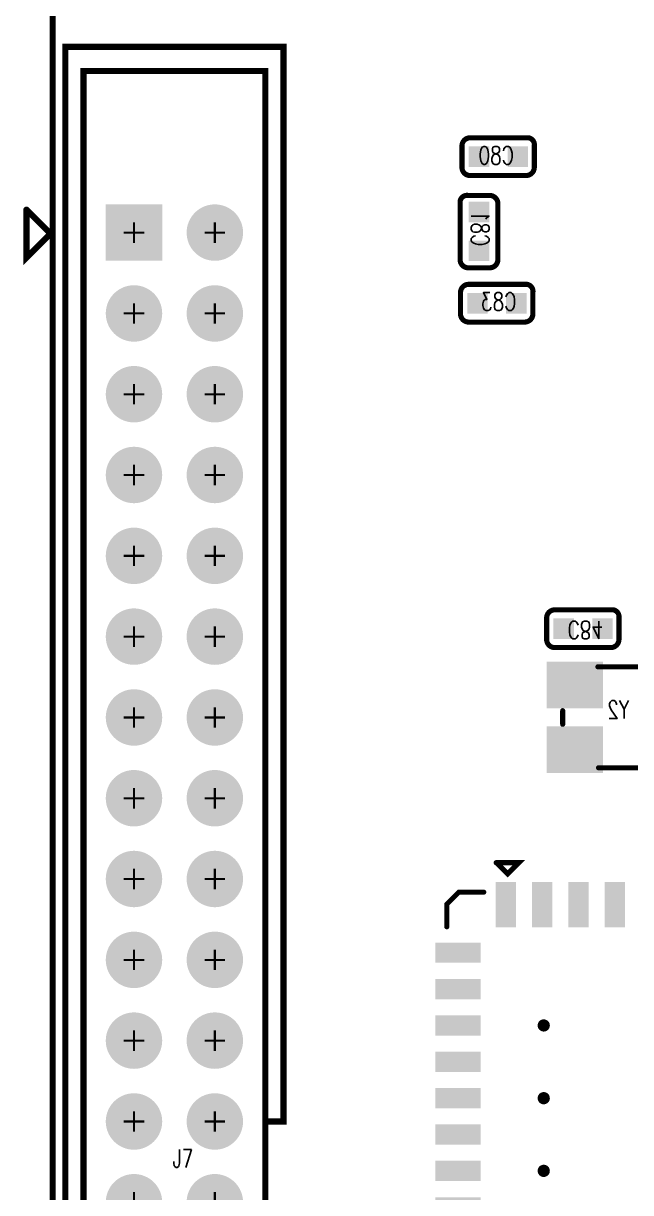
# Model space of a CAD drawing. Extents: x -2201 to 2204, y -2226 to 2180.
# Drawn here: x -2193 to -1601, y 190 to 1330 of the extents above; entities that cross this region are included whole.
import ezdxf

# ---------------------------------------------------------------- set-up
doc = ezdxf.new("R2010")
doc.units = 0
for name, color, linetype in [('BOARD_OUTLINE_00', 1, 'CONTINUOUS'), ('DRIL_PLTE_THRU_01', 3, 'CONTINUOUS'), ('DRIL_PLTE_THRU_02', 4, 'CONTINUOUS'), ('DRIL_PLTE_THRU_03', 6, 'CONTINUOUS'), ('DRIL_PLTE_THRU_04', 1, 'CONTINUOUS'), ('DRIL_SYMBOL', 1, 'CONTINUOUS'), ('PADS_BOT', 16, 'CONTINUOUS'), ('PADS_INNER', 96, 'CONTINUOUS'), ('PADS_TOP', 96, 'CONTINUOUS'), ('PART_BOT_2DLINE_01', 96, 'CONTINUOUS'), ('PART_BOT_2DLINE_126', 255, 'CONTINUOUS'), ('PART_NAME_01', 254, 'CONTINUOUS'), ('PART_NAME_04', 2, 'CONTINUOUS'), ('PART_TOP_2DLINE_01', 255, 'CONTINUOUS')]:
    doc.layers.add(name, color=color, linetype=linetype)
doc.styles.add('W3', font='simplex', dxfattribs={"width": 0.75})

# ---------------------------------------------------------------- blocks, each defined once
blk = doc.blocks.new('BOARD_5')
at = {"layer": 'BOARD_OUTLINE_00', "const_width": 6}
blk.add_lwpolyline([(-196.9, 0, 0.414214), (0, 196.9), (0, 4135.8, 0.414214), (-196.9, 4332.7), (-2346.5, 4332.7), (-2346.5, 4331.7), (-2472.4, 4331.7), (-2472.4, 4332.7), (-4131.9, 4332.7, 0.414214), (-4328.7, 4135.8), (-4328.7, 197.7, 0.414214), (-4131.9, 0.9), (-3910.2, 0.9), (-3910.2, 50.3), (-3766, 50.3), (-3766, 0)], format="xyb", close=True, dxfattribs=at)
blk = doc.blocks.new('SMOOTH_5')
at = {"const_width": 2.5}
blk.add_lwpolyline([(-1.25, 0, 1), (1.25, 0, 1)], format="xyb", close=True, dxfattribs=at)
blk = doc.blocks.new('PART_BODY_BOT_22')
at = {"layer": 'PART_BOT_2DLINE_126', "const_width": 5}
for points in [[(-14.1, 18.4), (-27.5, 18.4, 0.414214), (-35.5, 10.4), (-35.5, -10.4, 0.414214), (-27.5, -18.4), (-14.1, -18.4)], [(-15.7, -18.4), (29.4, -18.4, 0.414214), (35, -10.4), (35, 10.4, 0.414214), (27, 18.4), (-18.7, 18.4)]]:
    blk.add_lwpolyline(points, format="xyb", dxfattribs=at)
at = {"layer": 'PART_BOT_2DLINE_126'}
for p in [(-27.5, 18.4), (-14.1, 18.4), (35, 10.4), (35, -10.4), (-15.7, -18.4), (29.4, -18.4)]:
    blk.add_blockref('SMOOTH_5', p, dxfattribs=at)
blk = doc.blocks.new('DRIL_HOLE_0')
blk.add_lwpolyline([(0, 0, 1), (0, 0, 1)], format="xyb", close=True)
blk = doc.blocks.new('PAD_8')
blk.add_lwpolyline([(0, 0, 1), (0, 0, 1)], format="xyb", close=True)
blk = doc.blocks.new('PAD_11')
at = {"const_width": 20.1}
blk.add_lwpolyline([(-10, 0), (10, 0)], dxfattribs=at)
blk = doc.blocks.new('STK_BOT_6')
at = {"layer": 'DRIL_PLTE_THRU_01'}
blk.add_blockref('DRIL_HOLE_0', (0, 0), dxfattribs=at)
at = {"layer": 'DRIL_PLTE_THRU_02'}
blk.add_blockref('DRIL_HOLE_0', (0, 0), dxfattribs=at)
at = {"layer": 'DRIL_PLTE_THRU_03'}
blk.add_blockref('DRIL_HOLE_0', (0, 0), dxfattribs=at)
at = {"layer": 'DRIL_PLTE_THRU_04'}
blk.add_blockref('DRIL_HOLE_0', (0, 0), dxfattribs=at)
at = {"layer": 'PADS_BOT'}
blk.add_blockref('PAD_11', (0, 0), dxfattribs=at)
at = {"layer": 'PADS_INNER'}
blk.add_blockref('PAD_8', (0, 0), dxfattribs=at)
at = {"layer": 'PADS_TOP'}
blk.add_blockref('PAD_8', (0, 0), dxfattribs=at)
blk = doc.blocks.new('SYM_BOT_6')
for name, p in [('PART_BODY_BOT_22', (0, 0)), ('STK_BOT_6', (-18.9, 0)), ('STK_BOT_6', (18.9, 0))]:
    blk.add_blockref(name, p)
blk = doc.blocks.new('PART_BOT_96')
blk.add_blockref('SYM_BOT_6', (0, 0))
at = {"layer": 'PART_NAME_04', "style": 'W3', "width": 0.75}
blk.add_text('C80', height=17.5, rotation=180, dxfattribs=at).set_placement((15, 7.5))
blk = doc.blocks.new('PART_BOT_97')
blk.add_blockref('SYM_BOT_6', (0, 0))
at = {"layer": 'PART_NAME_04', "style": 'W3', "width": 0.75}
blk.add_text('C81', height=17.5, dxfattribs=at).set_placement((-14.4, -7.6))
blk = doc.blocks.new('PART_BOT_99')
blk.add_blockref('SYM_BOT_6', (0, 0))
at = {"layer": 'PART_NAME_04', "style": 'W3', "width": 0.75}
blk.add_text('C83', height=17.5, rotation=180, dxfattribs=at).set_placement((18.9, 7.2))
blk = doc.blocks.new('PART_BOT_100')
blk.add_blockref('SYM_BOT_6', (0, 0))
at = {"layer": 'PART_NAME_04', "style": 'W3', "width": 0.75}
blk.add_text('C84', height=17.5, dxfattribs=at).set_placement((-15, -7.5))
blk = doc.blocks.new('PART_BODY_BOT_63')
at = {"layer": 'PART_BOT_2DLINE_01', "const_width": 5}
for points in [[(-202.5, 236.2), (-224.4, 236.2), (-236.2, 224.4), (-236.2, 200.2)], [(197.8, 236.2), (236.2, 236.2), (236.2, 198)], [(-264.8, 187.6), (-254.1, 176.9), (-264.9, 166.1), (-264.9, 188)], [(-236.2, -193.6), (-236.2, -236.2), (-194.7, -236.2)], [(194.1, -236.2), (236.2, -236.2), (236.2, -195.9)]]:
    blk.add_lwpolyline(points, dxfattribs=at)
at = {"layer": 'PART_BOT_2DLINE_01'}
for p in [(-224.4, 236.2), (-202.5, 236.2), (197.8, 236.2), (236.2, 236.2), (-236.2, 224.4), (-236.2, 200.2), (236.2, 198), (-264.9, 188), (-264.8, 187.6), (-254.1, 176.9), (-264.9, 166.1), (-236.2, -193.6), (236.2, -195.9), (-236.2, -236.2), (-194.7, -236.2), (194.1, -236.2), (236.2, -236.2)]:
    blk.add_blockref('SMOOTH_5', p, dxfattribs=at)
blk = doc.blocks.new('PAD_60')
at = {"const_width": 19.7}
blk.add_lwpolyline([(-22.1, 0), (22.1, 0)], dxfattribs=at)
blk = doc.blocks.new('STK_BOT_85')
at = {"layer": 'DRIL_PLTE_THRU_01'}
blk.add_blockref('DRIL_HOLE_0', (0, 0), dxfattribs=at)
at = {"layer": 'DRIL_PLTE_THRU_02'}
blk.add_blockref('DRIL_HOLE_0', (0, 0), dxfattribs=at)
at = {"layer": 'DRIL_PLTE_THRU_03'}
blk.add_blockref('DRIL_HOLE_0', (0, 0), dxfattribs=at)
at = {"layer": 'DRIL_PLTE_THRU_04'}
blk.add_blockref('DRIL_HOLE_0', (0, 0), dxfattribs=at)
at = {"layer": 'PADS_BOT'}
blk.add_blockref('PAD_60', (0, 0), dxfattribs=at)
at = {"layer": 'PADS_INNER'}
blk.add_blockref('PAD_8', (0, 0), dxfattribs=at)
at = {"layer": 'PADS_TOP'}
blk.add_blockref('PAD_8', (0, 0), dxfattribs=at)
blk = doc.blocks.new('STK_BOT_86')
at = {"layer": 'DRIL_PLTE_THRU_01'}
blk.add_blockref('DRIL_HOLE_0', (0, 0), dxfattribs=at)
at = {"layer": 'DRIL_PLTE_THRU_02'}
blk.add_blockref('DRIL_HOLE_0', (0, 0), dxfattribs=at)
at = {"layer": 'DRIL_PLTE_THRU_03'}
blk.add_blockref('DRIL_HOLE_0', (0, 0), dxfattribs=at)
at = {"layer": 'DRIL_PLTE_THRU_04'}
blk.add_blockref('DRIL_HOLE_0', (0, 0), dxfattribs=at)
at = {"layer": 'PADS_BOT', "rotation": 90}
blk.add_blockref('PAD_60', (0, 0), dxfattribs=at)
at = {"layer": 'PADS_INNER'}
blk.add_blockref('PAD_8', (0, 0), dxfattribs=at)
at = {"layer": 'PADS_TOP'}
blk.add_blockref('PAD_8', (0, 0), dxfattribs=at)
blk = doc.blocks.new('PAD_61')
at = {"const_width": 5.91}
blk.add_lwpolyline([(0, -3, 1), (0, 3, 1)], format="xyb", close=True, dxfattribs=at)
blk = doc.blocks.new('STK_BOT_87')
at = {"layer": 'DRIL_PLTE_THRU_01'}
blk.add_blockref('DRIL_HOLE_0', (0, 0), dxfattribs=at)
at = {"layer": 'DRIL_PLTE_THRU_02'}
blk.add_blockref('DRIL_HOLE_0', (0, 0), dxfattribs=at)
at = {"layer": 'DRIL_PLTE_THRU_03'}
blk.add_blockref('DRIL_HOLE_0', (0, 0), dxfattribs=at)
at = {"layer": 'DRIL_PLTE_THRU_04'}
blk.add_blockref('DRIL_HOLE_0', (0, 0), dxfattribs=at)
at = {"layer": 'PADS_BOT'}
blk.add_blockref('PAD_61', (0, 0), dxfattribs=at)
at = {"layer": 'PADS_INNER'}
blk.add_blockref('PAD_8', (0, 0), dxfattribs=at)
at = {"layer": 'PADS_TOP'}
blk.add_blockref('PAD_8', (0, 0), dxfattribs=at)
blk = doc.blocks.new('SYM_BOT_47')
for name, p in [('STK_BOT_86', (-177.2, 225.4)), ('STK_BOT_86', (-141.7, 225.4)), ('STK_BOT_86', (-106.3, 225.4)), ('STK_BOT_86', (-70.9, 225.4)), ('STK_BOT_86', (-35.4, 225.4)), ('STK_BOT_86', (0, 225.4)), ('STK_BOT_86', (35.4, 225.4)), ('STK_BOT_86', (70.9, 225.4)), ('STK_BOT_86', (106.3, 225.4)), ('STK_BOT_86', (141.7, 225.4)), ('STK_BOT_86', (177.2, 225.4)), ('PART_BODY_BOT_63', (0, 0)), ('STK_BOT_85', (-223.9, 178.6)), ('STK_BOT_85', (223.9, 178.6)), ('STK_BOT_85', (-223.9, 143.2)), ('STK_BOT_85', (223.9, 143.2)), ('STK_BOT_87', (-106.3, 141.7)), ('STK_BOT_87', (-35.4, 141.7)), ('STK_BOT_87', (35.4, 141.7)), ('STK_BOT_85', (-223.9, 107.8)), ('STK_BOT_85', (223.9, 107.8)), ('STK_BOT_85', (-223.9, 72.4)), ('STK_BOT_85', (223.9, 72.4)), ('STK_BOT_85', (-223.9, 36.9)), ('STK_BOT_85', (223.9, 36.9)), ('STK_BOT_85', (-223.9, 1.5)), ('STK_BOT_85', (223.9, 1.5)), ('STK_BOT_85', (-223.9, -33.9)), ('STK_BOT_85', (223.9, -33.9)), ('STK_BOT_85', (-223.9, -69.4)), ('STK_BOT_85', (223.9, -69.4)), ('STK_BOT_85', (-223.9, -104.8)), ('STK_BOT_85', (223.9, -104.8)), ('STK_BOT_85', (-223.9, -140.2)), ('STK_BOT_85', (223.9, -140.2)), ('STK_BOT_85', (-223.9, -175.7)), ('STK_BOT_85', (223.9, -175.7)), ('STK_BOT_86', (-177.2, -225.4)), ('STK_BOT_86', (-141.7, -225.4)), ('STK_BOT_86', (-106.3, -225.4)), ('STK_BOT_86', (-70.9, -225.4)), ('STK_BOT_86', (-35.4, -225.4)), ('STK_BOT_86', (0, -225.4)), ('STK_BOT_86', (35.4, -225.4)), ('STK_BOT_86', (70.9, -225.4)), ('STK_BOT_86', (106.3, -225.4)), ('STK_BOT_86', (141.7, -225.4)), ('STK_BOT_86', (177.2, -225.4))]:
    blk.add_blockref(name, p)
blk = doc.blocks.new('PART_BOT_402')
blk.add_blockref('SYM_BOT_47', (0, 0))
at = {"layer": 'PART_NAME_04', "style": 'W3', "width": 0.75}
blk.add_text('U14', height=17.5, rotation=90, dxfattribs=at).set_placement((-35.45, -14.13))
blk = doc.blocks.new('PART_BODY_BOT_71')
at = {"layer": 'PART_BOT_2DLINE_01', "const_width": 5}
for points in [[(-28.6, 49.2), (28.7, 49.2)], [(-63, -6.5), (-63, 6.4)], [(63, -6.8), (63, 6.4)], [(-28.3, -49.2), (28.1, -49.2)]]:
    blk.add_lwpolyline(points, dxfattribs=at)
blk.add_lwpolyline([(-49.1, -70.1, 1), (-69.8, -70.1, 1)], format="xyb", close=True, dxfattribs=at)
at = {"layer": 'PART_BOT_2DLINE_01'}
for p in [(-28.6, 49.2), (28.7, 49.2), (-63, 6.4), (63, 6.4), (-63, -6.5), (63, -6.8), (-28.3, -49.2), (28.1, -49.2)]:
    blk.add_blockref('SMOOTH_5', p, dxfattribs=at)
blk = doc.blocks.new('PAD_72')
at = {"const_width": 45.3}
blk.add_lwpolyline([(-27.6, 0), (27.6, 0)], dxfattribs=at)
blk = doc.blocks.new('STK_BOT_106')
at = {"layer": 'DRIL_PLTE_THRU_01'}
blk.add_blockref('DRIL_HOLE_0', (0, 0), dxfattribs=at)
at = {"layer": 'DRIL_PLTE_THRU_02'}
blk.add_blockref('DRIL_HOLE_0', (0, 0), dxfattribs=at)
at = {"layer": 'DRIL_PLTE_THRU_03'}
blk.add_blockref('DRIL_HOLE_0', (0, 0), dxfattribs=at)
at = {"layer": 'DRIL_PLTE_THRU_04'}
blk.add_blockref('DRIL_HOLE_0', (0, 0), dxfattribs=at)
at = {"layer": 'PADS_BOT'}
blk.add_blockref('PAD_72', (0, 0), dxfattribs=at)
at = {"layer": 'PADS_INNER'}
blk.add_blockref('PAD_8', (0, 0), dxfattribs=at)
at = {"layer": 'PADS_TOP'}
blk.add_blockref('PAD_8', (0, 0), dxfattribs=at)
blk = doc.blocks.new('SYM_BOT_55')
for name, p in [('STK_BOT_106', (-51.2, 31.5)), ('PART_BODY_BOT_71', (0, 0)), ('STK_BOT_106', (51.2, 31.5)), ('STK_BOT_106', (-51.2, -31.5)), ('STK_BOT_106', (51.2, -31.5))]:
    blk.add_blockref(name, p)
blk = doc.blocks.new('PART_BOT_415')
blk.add_blockref('SYM_BOT_55', (0, 0))
at = {"layer": 'PART_NAME_04', "style": 'W3', "width": 0.75}
blk.add_text('Y2', height=17.5, dxfattribs=at).set_placement((-1.8, -1.2))
blk = doc.blocks.new('SMOOTH_6')
at = {"const_width": 3}
blk.add_lwpolyline([(-1.5, 0, 1), (1.5, 0, 1)], format="xyb", close=True, dxfattribs=at)
blk = doc.blocks.new('PART_BODY_TOP_130')
at = {"layer": 'PART_TOP_2DLINE_01', "const_width": 6}
for points in [[(1126, -106.3), (-1126, -106.3), (-1126, 106.3), (-78.7, 106.3), (-78.7, 88.6), (78.7, 88.6), (78.7, 106.3), (1126, 106.3)], [(1102.4, 88.6), (-1102.4, 88.6), (-1102.4, -88.6), (1102.4, -88.6)]]:
    blk.add_lwpolyline(points, close=True, dxfattribs=at)
blk.add_lwpolyline([(-966, -144.2), (-920.5, -144.2), (-943.8, -120.8), (-967.2, -144.2)], dxfattribs=at)
at = {"layer": 'PART_TOP_2DLINE_01'}
for p in [(-1126, 106.3), (-78.7, 106.3), (-1102.4, 88.6), (-78.7, 88.6), (-1102.4, -88.6), (-1126, -106.3), (-943.8, -120.8), (-967.2, -144.2), (-966, -144.2), (-920.5, -144.2)]:
    blk.add_blockref('SMOOTH_6', p, dxfattribs=at)
blk = doc.blocks.new('DRIL_SYMBOL_31$4960629921')
at = {"layer": 'DRIL_SYMBOL', "const_width": 2}
for points in [[(-10, 0), (10, 0)], [(0, -10), (0, 10)]]:
    blk.add_lwpolyline(points, dxfattribs=at)
blk = doc.blocks.new('DRIL_HOLE_31$4960629921')
at = {"const_width": 15.7}
blk.add_lwpolyline([(-7.9, 0, 1), (7.9, 0, 1)], format="xyb", close=True, dxfattribs=at)
blk.add_blockref('DRIL_SYMBOL_31$4960629921', (0, 0))
blk = doc.blocks.new('PAD_94')
at = {"const_width": 55}
blk.add_lwpolyline([(-27.5, 0), (27.5, 0)], dxfattribs=at)
blk = doc.blocks.new('STK_TOP_162')
at = {"layer": 'DRIL_PLTE_THRU_01'}
blk.add_blockref('DRIL_HOLE_31$4960629921', (0, 0), dxfattribs=at)
at = {"layer": 'DRIL_PLTE_THRU_02'}
blk.add_blockref('DRIL_HOLE_31$4960629921', (0, 0), dxfattribs=at)
at = {"layer": 'DRIL_PLTE_THRU_03'}
blk.add_blockref('DRIL_HOLE_31$4960629921', (0, 0), dxfattribs=at)
at = {"layer": 'DRIL_PLTE_THRU_04'}
blk.add_blockref('DRIL_HOLE_31$4960629921', (0, 0), dxfattribs=at)
at = {"layer": 'PADS_BOT'}
blk.add_blockref('PAD_94', (0, 0), dxfattribs=at)
at = {"layer": 'PADS_INNER'}
blk.add_blockref('PAD_94', (0, 0), dxfattribs=at)
at = {"layer": 'PADS_TOP'}
blk.add_blockref('PAD_94', (0, 0), dxfattribs=at)
blk = doc.blocks.new('PAD_95')
at = {"const_width": 27.5}
blk.add_lwpolyline([(0, -13.75), (0, -13.75, 1), (0, 13.75), (0, 13.75, 1)], format="xyb", close=True, dxfattribs=at)
blk = doc.blocks.new('STK_TOP_185')
at = {"layer": 'DRIL_PLTE_THRU_01'}
blk.add_blockref('DRIL_HOLE_31$4960629921', (0, 0), dxfattribs=at)
at = {"layer": 'DRIL_PLTE_THRU_02'}
blk.add_blockref('DRIL_HOLE_31$4960629921', (0, 0), dxfattribs=at)
at = {"layer": 'DRIL_PLTE_THRU_03'}
blk.add_blockref('DRIL_HOLE_31$4960629921', (0, 0), dxfattribs=at)
at = {"layer": 'DRIL_PLTE_THRU_04'}
blk.add_blockref('DRIL_HOLE_31$4960629921', (0, 0), dxfattribs=at)
at = {"layer": 'PADS_BOT'}
blk.add_blockref('PAD_95', (0, 0), dxfattribs=at)
at = {"layer": 'PADS_INNER'}
blk.add_blockref('PAD_95', (0, 0), dxfattribs=at)
at = {"layer": 'PADS_TOP'}
blk.add_blockref('PAD_95', (0, 0), dxfattribs=at)
blk = doc.blocks.new('SYM_TOP_62')
for name, p in [('PART_BODY_TOP_130', (0, 0)), ('STK_TOP_185', (-944.9, 39.4)), ('STK_TOP_185', (-866.1, 39.4)), ('STK_TOP_185', (-787.4, 39.4)), ('STK_TOP_185', (-708.7, 39.4)), ('STK_TOP_185', (-629.9, 39.4)), ('STK_TOP_185', (-551.2, 39.4)), ('STK_TOP_185', (-472.4, 39.4)), ('STK_TOP_185', (-393.7, 39.4)), ('STK_TOP_185', (-315, 39.4)), ('STK_TOP_185', (-236.2, 39.4)), ('STK_TOP_185', (-157.5, 39.4)), ('STK_TOP_185', (-78.7, 39.4)), ('STK_TOP_185', (0, 39.4)), ('STK_TOP_162', (-944.9, -39.4)), ('STK_TOP_185', (-866.1, -39.4)), ('STK_TOP_185', (-787.4, -39.4)), ('STK_TOP_185', (-708.7, -39.4)), ('STK_TOP_185', (-629.9, -39.4)), ('STK_TOP_185', (-551.2, -39.4)), ('STK_TOP_185', (-472.4, -39.4)), ('STK_TOP_185', (-393.7, -39.4)), ('STK_TOP_185', (-315, -39.4)), ('STK_TOP_185', (-236.2, -39.4)), ('STK_TOP_185', (-157.5, -39.4)), ('STK_TOP_185', (-78.7, -39.4)), ('STK_TOP_185', (0, -39.4))]:
    blk.add_blockref(name, p)
blk = doc.blocks.new('PART_TOP_434')
blk.add_blockref('SYM_TOP_62', (0, 0))
at = {"layer": 'PART_NAME_01', "style": 'W3', "width": 0.75}
blk.add_text('J7', height=17.5, rotation=90, dxfattribs=at).set_placement((-33.9, -1.8))

msp = doc.modelspace()

# ---------------------------------------------------------------- block references
msp.add_blockref('BOARD_5', (2164.4, -2166.3))
at = {"rotation": 270}
msp.add_blockref('PART_TOP_434', (-2045.7, 181.1), dxfattribs=at)
at = {"xscale": -1}
for name, p, rotation in [('PART_BOT_96', (-1730, 1200), -180), ('PART_BOT_97', (-1748.9, 1127.2), -90), ('PART_BOT_99', (-1731.4, 1057.2), -180), ('PART_BOT_100', (-1647.5, 740), -180), ('PART_BOT_402', (-1544.1, 247.1), -270)]:
    msp.add_blockref(name, p, dxfattribs=dict(at, rotation=rotation))
msp.add_blockref('PART_BOT_415', (-1604.3, 653.7), dxfattribs=at)

doc.saveas('drawing.dxf')
